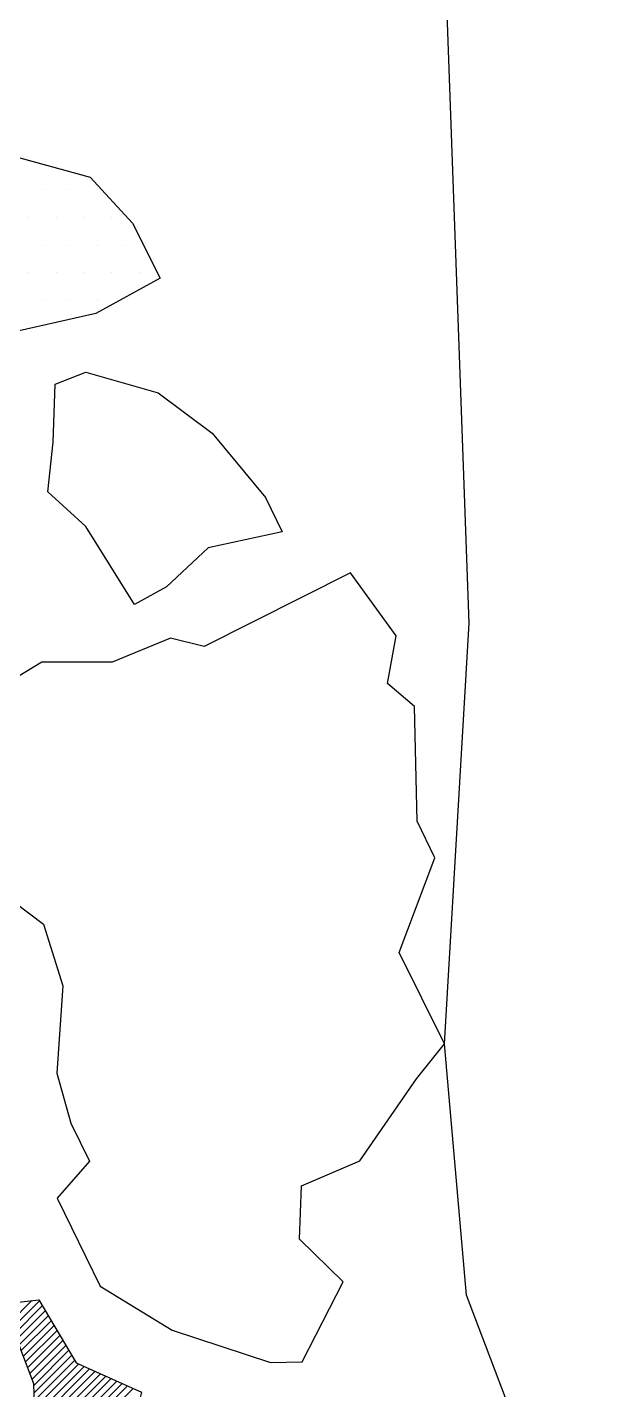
# Model space of a CAD drawing. Header units: metres. Extents: x -15 to -9.58, y -12.28 to -6.71.
# Drawn here: x -10.95 to -10.696, y -11.102 to -10.49 of the extents above; entities that cross this region are included whole.
import ezdxf

# ---------------------------------------------------------------- set-up
doc = ezdxf.new("R2010")
doc.units = ezdxf.units.M
doc.header["$LTSCALE"] = 25
doc.header["$MEASUREMENT"] = 0
doc.layers.get('0').update_dxf_attribs({"linetype": 'CONTINUOUS'})
for name, color, linetype in [('BEFUND', 1, 'CONTINUOUS'), ('KNOCHEN', 2, 'CONTINUOUS'), ('KNOCHENSCHRAFF', 2, 'CONTINUOUS'), ('STEINE', 4, 'CONTINUOUS'), ('STEINESCHRAFF', 4, 'CONTINUOUS')]:
    doc.layers.add(name, color=color, linetype=linetype)

# ---------------------------------------------------------------- blocks, each defined once
blk = doc.blocks.new('*X7')
at = {"color": 0}
for p, q in [((-1095.798, -1107.112), (-1094.836, -1106.15)), ((-1095.7, -1107.368), (-1094.498, -1106.165)), ((-1095.603, -1107.624), (-1094.366, -1106.387)), ((-1095.505, -1107.879), (-1094.234, -1106.608)), ((-1095.407, -1108.135), (-1094.102, -1106.83)), ((-1095.309, -1108.391), (-1093.969, -1107.051)), ((-1095.212, -1108.647), (-1093.837, -1107.272)), ((-1095.114, -1108.903), (-1093.705, -1107.494)), ((-1095.016, -1109.158), (-1093.573, -1107.715)), ((-1094.918, -1109.414), (-1093.441, -1107.936)), ((-1094.821, -1109.67), (-1093.309, -1108.158)), ((-1094.738, -1109.94), (-1093.176, -1108.379)), ((-1094.728, -1110.285), (-1093.044, -1108.601)), ((-1094.719, -1110.629), (-1092.912, -1108.822)), ((-1094.71, -1110.973), (-1092.73, -1108.993)), ((-1094.7, -1111.317), (-1092.486, -1109.103)), ((-1094.691, -1111.662), (-1092.242, -1109.213)), ((-1094.682, -1112.006), (-1091.998, -1109.322)), ((-1094.657, -1112.335), (-1091.754, -1109.432)), ((-1094.575, -1112.606), (-1091.51, -1109.541)), ((-1094.492, -1112.877), (-1091.266, -1109.651)), ((-1094.41, -1113.148), (-1091.022, -1109.761)), ((-1094.327, -1113.419), (-1090.779, -1109.87)), ((-1094.245, -1113.69), (-1090.535, -1109.98)), ((-1093.833, -1113.632), (-1090.291, -1110.09))]:
    blk.add_line(p, q, dxfattribs=at)
blk = doc.blocks.new('*X11')
at = {"color": 0}
for p, q in [((-1095, -1055), (-1095, -1055)), ((-1094.375, -1056.25), (-1094.375, -1056.25)), ((-1093.125, -1056.25), (-1093.125, -1056.25)), ((-1091.875, -1056.25), (-1091.875, -1056.25)), ((-1095, -1057.5), (-1095, -1057.5)), ((-1093.75, -1057.5), (-1093.75, -1057.5)), ((-1092.5, -1057.5), (-1092.5, -1057.5)), ((-1091.25, -1057.5), (-1091.25, -1057.5)), ((-1094.375, -1058.75), (-1094.375, -1058.75)), ((-1093.125, -1058.75), (-1093.125, -1058.75)), ((-1091.875, -1058.75), (-1091.875, -1058.75)), ((-1090.625, -1058.75), (-1090.625, -1058.75)), ((-1095, -1060), (-1095, -1060)), ((-1093.75, -1060), (-1093.75, -1060)), ((-1092.5, -1060), (-1092.5, -1060)), ((-1091.25, -1060), (-1091.25, -1060)), ((-1090, -1060), (-1090, -1060)), ((-1094.375, -1061.25), (-1094.375, -1061.25)), ((-1093.125, -1061.25), (-1093.125, -1061.25)), ((-1091.875, -1061.25), (-1091.875, -1061.25)), ((-1095, -1062.5), (-1095, -1062.5))]:
    blk.add_line(p, q, dxfattribs=at)

msp = doc.modelspace()

# ---------------------------------------------------------------- linework, layer by layer
at = {"layer": 'BEFUND'}
msp.add_lwpolyline([(-10.78475, -11.76676), (-10.78431, -11.65836), (-10.79143, -11.49313), (-10.7543, -11.39841), (-10.69602, -11.28771), (-10.71248, -11.16617), (-10.75312, -11.05903), (-10.7631, -10.94625), (-10.75203, -10.75735), (-10.76269, -10.45856), (-10.76223, -10.32963)], dxfattribs=at)
at = {"layer": 'KNOCHEN'}
msp.add_lwpolyline([(-10.94238, -11.13713), (-10.94674, -11.12279), (-10.94739, -11.09883), (-10.96111, -11.06295), (-10.94528, -11.06115), (-10.92839, -11.08944), (-10.89904, -11.10264), (-10.90337, -11.11939), (-10.92125, -11.12217), (-10.92346, -11.13334)], dxfattribs=at)
at = {"layer": 'STEINE'}
for points in [[(-11.13271, -10.49411), (-11.08172, -10.49184), (-11.00434, -10.49763), (-10.98008, -10.51023), (-10.95975, -10.54673), (-10.9222, -10.55699), (-10.90315, -10.57767), (-10.89079, -10.60232), (-10.91957, -10.61819), (-10.96816, -10.62916), (-10.99362, -10.62825)], [(-10.90223, -10.74892), (-10.92411, -10.71392), (-10.9412, -10.69837), (-10.93881, -10.67599), (-10.9379, -10.65001), (-10.92406, -10.64462), (-10.89159, -10.65378), (-10.86741, -10.67199), (-10.84339, -10.7009), (-10.83599, -10.71631), (-10.86922, -10.72344), (-10.88784, -10.74098), (-10.90223, -10.74892)], [(-10.98247, -10.86285), (-10.94318, -10.8925), (-10.93444, -10.92016), (-10.93708, -10.95936), (-10.9308, -10.98188), (-10.9224, -10.99882), (-10.93693, -11.01542), (-10.91767, -11.05495), (-10.88536, -11.07482), (-10.84124, -11.08926), (-10.82697, -11.08897), (-10.80858, -11.05307), (-10.82816, -11.03392), (-10.82728, -11.00998), (-10.80111, -10.99866), (-10.77557, -10.96185), (-10.7631, -10.94625), (-10.78336, -10.90517), (-10.76741, -10.86261), (-10.77531, -10.84618), (-10.77655, -10.79469), (-10.78862, -10.78431), (-10.78473, -10.76296), (-10.80518, -10.73462)], [(-10.80518, -10.73462), (-10.87093, -10.76775), (-10.88616, -10.76394), (-10.91231, -10.77475), (-10.94391, -10.77477), (-10.9758, -10.79415)]]:
    msp.add_lwpolyline(points, dxfattribs=at)

# ---------------------------------------------------------------- block references
at = {"layer": 'KNOCHENSCHRAFF', "xscale": 0.01, "yscale": 0.01, "zscale": 0.01}
msp.add_blockref('*X7', (0, 0), dxfattribs=at)
at = {"layer": 'STEINESCHRAFF', "xscale": 0.01, "yscale": 0.01, "zscale": 0.01}
msp.add_blockref('*X11', (0, 0), dxfattribs=at)

doc.saveas('drawing.dxf')
